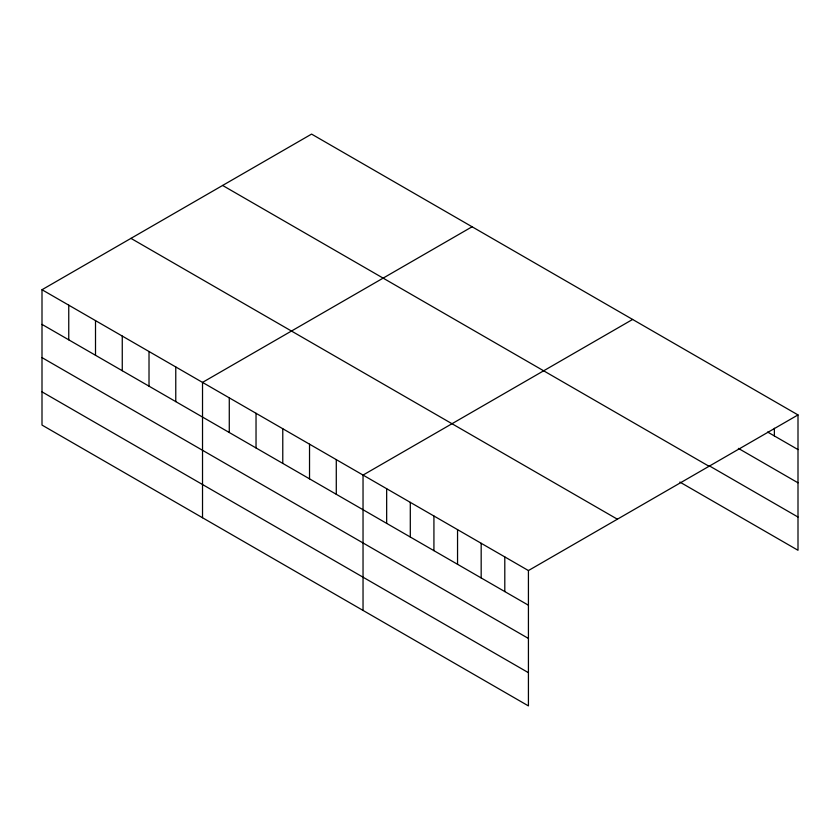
<?xml version="1.0" encoding="UTF-8"?>
<svg xmlns="http://www.w3.org/2000/svg" width="840" height="840" viewBox="0 0 840 840"><rect width="100%" height="100%" fill="white"/><g stroke="black" fill="none" stroke-linecap="round" stroke-linejoin="round"><path stroke-width="1.26" d="M42 289.727L528.423 570.559L528.423 705.904L42 425.072L42 289.727L311.577 134.095L798 414.929L798 550.274L679.865 482.066M472.091 226.769L202.524 382.399L202.524 517.745M632.615 319.442L363.038 475.083L363.038 610.428M528.423 570.559L798 414.929M767.624 432.044L798 449.579M738.371 448.382L798 482.811M709.118 465.728L798 517.041M222.611 185.451L709.044 466.284M130.956 238.371L617.389 519.204M42 324.387L528.423 605.22M42 357.609L528.423 638.442M42 391.85L528.423 672.683M774.375 428.243L774.375 435.939M504.798 556.92L504.798 591.581M481.173 543.28L481.173 577.941M457.548 529.641L457.548 564.301M433.923 516.002L433.923 550.662M410.298 502.362L410.298 537.012M386.663 488.723L386.663 523.373M336.284 459.638L336.284 494.288M309.53 444.192L309.53 478.842M282.776 428.747L282.776 463.397M256.032 413.291L256.032 447.951M229.278 397.845L229.278 432.506M175.77 366.954L175.77 401.615M149.016 351.508L149.016 386.169M122.262 336.063L122.262 370.724M95.508 320.618L95.508 355.278M68.754 305.172L68.754 339.832"/></g></svg>
